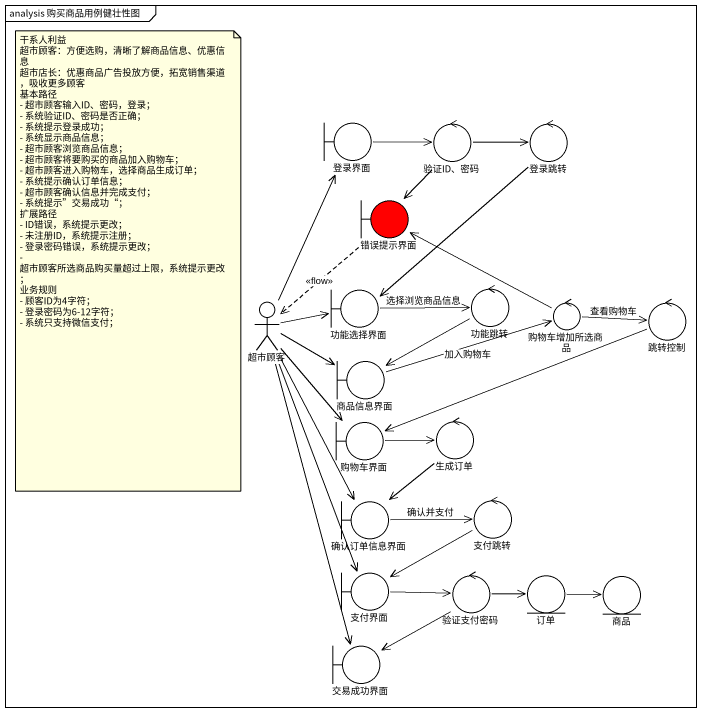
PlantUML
@startuml
mainframe analysis 购买商品用例健壮性图
boundary 登录界面
control "验证ID、密码" as 验证ID_密码
control 登录跳转
boundary 错误提示界面 #FF0000
boundary 功能选择界面
control 功能跳转
actor 超市顾客
control 购物车增加所选商品
control 跳转控制
boundary 商品信息界面
boundary 购物车界面
control 生成订单
boundary 确认订单信息界面
control 支付跳转
boundary 支付界面
control 验证支付密码
entity 订单
entity 商品
boundary 交易成功界面
登录界面 -right-> 验证ID_密码
验证ID_密码 -right-> 登录跳转
验证ID_密码 --> 错误提示界面
登录跳转 --> 功能选择界面
错误提示界面 ..> 超市顾客 : <<flow>>
功能选择界面 -right-> 功能跳转 : 选择浏览商品信息
功能跳转 -left-> 商品信息界面
超市顾客 -up-> 登录界面
超市顾客 -right-> 功能选择界面
超市顾客 -right-> 商品信息界面
超市顾客 --> 购物车界面
超市顾客 --> 确认订单信息界面
超市顾客 --> 支付界面
超市顾客 --> 交易成功界面
购物车增加所选商品 -left-> 错误提示界面
购物车增加所选商品 -right-> 跳转控制 : 查看购物车
跳转控制 -left-> 购物车界面
商品信息界面 -right-> 购物车增加所选商品 : 加入购物车
购物车界面 -right-> 生成订单
生成订单 --> 确认订单信息界面
确认订单信息界面 -right-> 支付跳转 : 确认并支付
支付跳转 -left-> 支付界面
支付界面 -right-> 验证支付密码
验证支付密码 -right-> 订单
验证支付密码 --> 交易成功界面
订单 -right-> 商品
note as N1
  干系人利益
  超市顾客：方便选购，清晰了解商品信息、优惠信息
  超市店长：优惠商品广告投放方便，拓宽销售渠道，吸收更多顾客
  基本路径
  - 超市顾客输入ID、密码，登录；
  - 系统验证ID、密码是否正确；
  - 系统提示登录成功；
  - 系统显示商品信息；
  - 超市顾客浏览商品信息；
  - 超市顾客将要购买的商品加入购物车；
  - 超市顾客进入购物车，选择商品生成订单；
  - 系统提示确认订单信息；
  - 超市顾客确认信息并完成支付；
  - 系统提示”交易成功“；
  扩展路径
  - ID错误，系统提示更改；
  - 未注册ID，系统提示注册；
  - 登录密码错误，系统提示更改；
  - 超市顾客所选商品购买量超过上限，系统提示更改；
  业务规则
  - 顾客ID为4字符；
  - 登录密码为6-12字符；
  - 系统只支持微信支付；
end note
@enduml
